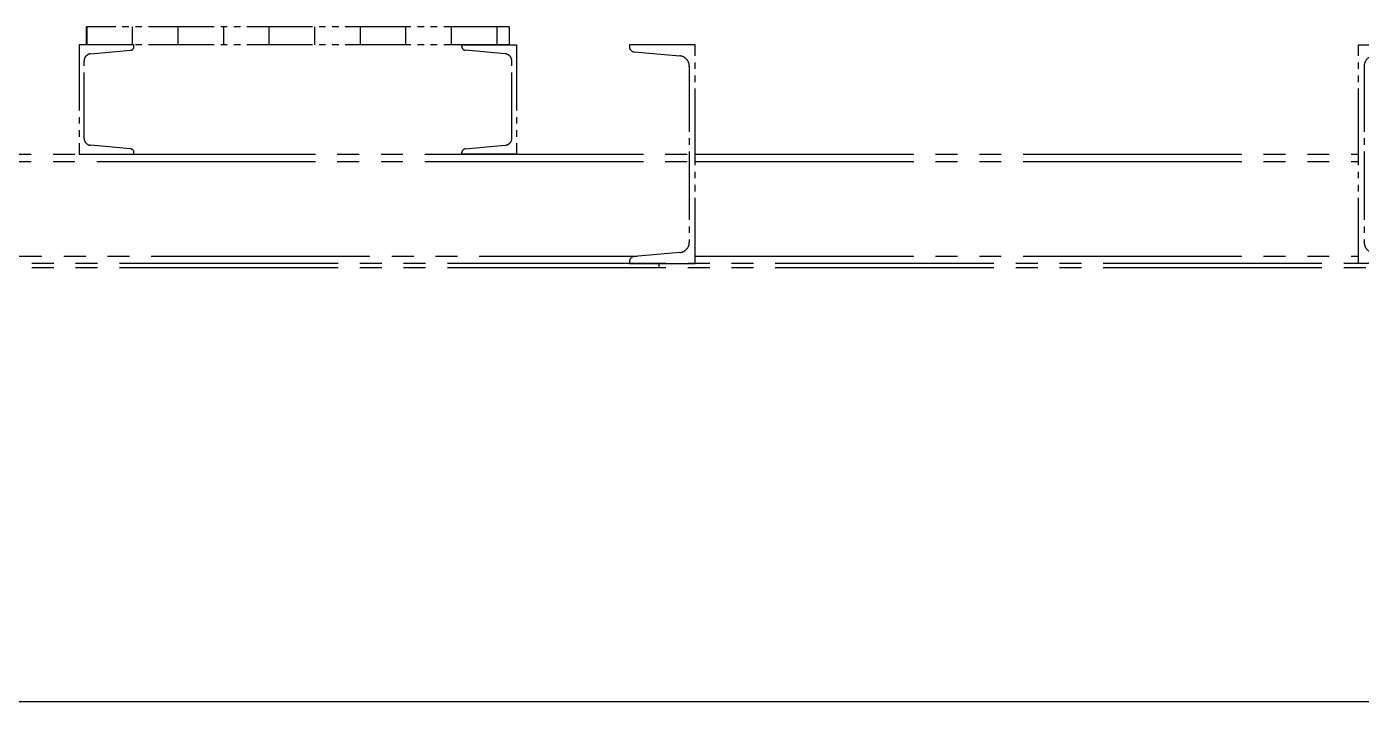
# Model space of a CAD drawing. Header units: millimetres. Extents: x 0 to 232280, y -26939 to 23794.
# Drawn here: x 183064 to 184895, y 14516 to 15476 of the extents above; entities that cross this region are included whole.
import ezdxf

# ---------------------------------------------------------------- set-up
doc = ezdxf.new("R2010")
doc.units = ezdxf.units.MM
doc.header["$LTSCALE"] = 30
doc.linetypes.add('JNK-PHANTOM', pattern=[15, 10, -1, 1, -1, 1, -1])
doc.layers.add('Dim-W', color=7, linetype='Continuous')
doc.layers.add('PHA-M', color=6, linetype='JNK-PHANTOM')

# ---------------------------------------------------------------- blocks, each defined once
blk = doc.blocks.new('A$C50A46166')
at = {"layer": 'PHA-M', "ltscale": 0.3}
h = blk.add_hatch(dxfattribs=at)
h.set_pattern_fill('ANSI31', color=256, scale=500, angle=45)
h.set_pattern_definition([(90, (-227853.06, 5206.334), (-62.5, 1e-14), [])])
h.paths.add_polyline_path([(4071, 25), (3491, 25), (3491, 0), (4071, 0)])
at = {"layer": 'Dim-W', "ltscale": 0.5}
blk.add_lwpolyline([(9932.3, -901.6), (7654.3, -901.6), (7629.1, -865.5), (7647.9, -935.1), (7617.4, -901.6), (2684.4, -901.6), (2659.2, -865.5), (2678, -935.1), (2647.5, -901.6), (-416.5, -901.6)], dxfattribs=at)
at = {"layer": 'PHA-M', "ltscale": 0.3}
for p, q in [((4071, 25), (3491, 25)), ((3491, 0), (3491, 25)), ((4071, 25), (4071, 0)), ((4071, 0), (3491, 0)), ((4276, -300), (4276, -306)), ((4276, -306), (4276, -306))]:
    blk.add_line(p, q, dxfattribs=at)
at = {"layer": 'PHA-M'}
for p, q in [((3055, -150), (4318, -150)), ((3055, -160), (4318, -160)), ((4326, -150), (5236, -150)), ((4326, -160), (5236, -160)), ((3129.8, -290), (4246.7, -290)), ((4326, -290), (5236, -290)), ((6536, -300), (3096, -300)), ((6536, -306), (3096, -306))]:
    blk.add_line(p, q, dxfattribs=at)
at = {"layer": 'PHA-M', "ltscale": 0.3}
for points in [[(3481, 0), (3481, -150), (3556, -150), (3556, -147.6, 0.388879), (3551.4, -142.6), (3496.6, -137.8, -0.388879), (3487.5, -127.8), (3487.5, -22.2, -0.388879), (3496.6, -12.2), (3551.4, -7.4, 0.388879), (3556, -2.4), (3556, 0)], [(4081, 0), (4081, -150), (4006, -150), (4006, -147.6, -0.388879), (4010.6, -142.6), (4065.4, -137.8, 0.388879), (4074.5, -127.8), (4074.5, -22.2, 0.388879), (4065.4, -12.2), (4010.6, -7.4, -0.388879), (4006, -2.4), (4006, 0)], [(4305.2, -284.9), (4242.4, -290.4, 0.388879), (4236, -297.4), (4236, -300), (4326, -300), (4326, -150), (4326, 0), (4236, 0), (4236, -2.6, 0.388879), (4242.4, -9.6), (4305.2, -15.1, -0.388879), (4318, -29.1), (4318, -150), (4318, -270.9, -0.388879)], [(5256.8, -284.9), (5319.6, -290.4, -0.388879), (5326, -297.4), (5326, -300), (5236, -300), (5236, -150), (5236, 0), (5326, 0), (5326, -2.6, -0.388879), (5319.6, -9.6), (5256.8, -15.1, 0.388879), (5244, -29.1), (5244, -150), (5244, -270.9, 0.388879)]]:
    blk.add_lwpolyline(points, format="xyb", close=True, dxfattribs=at)

msp = doc.modelspace()

# ---------------------------------------------------------------- block references
at = {"layer": 'Dim-W', "ltscale": 0.5}
msp.add_blockref('A$C50A46166', (179655.27, 15451.12), dxfattribs=at)

doc.saveas('drawing.dxf')
